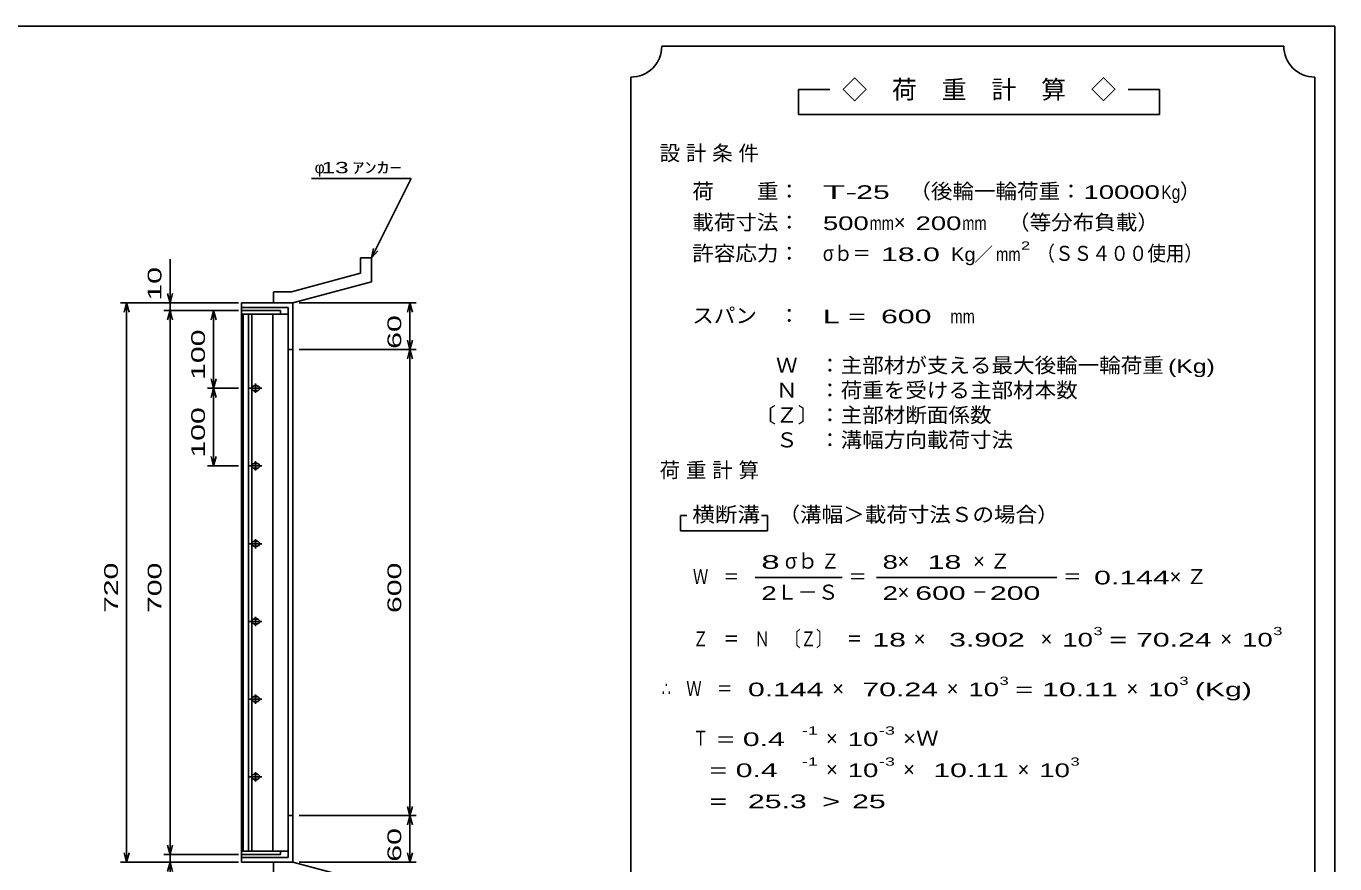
# Model space of a CAD drawing. Units: millimetres, scale not verified. Extents: x -1456 to 1379, y -1028 to 847.
# Drawn here: x -304 to 1379, y -231 to 847 of the extents above; entities that cross this region are included whole.
import ezdxf
from ezdxf.enums import TextEntityAlignment as Align

# ---------------------------------------------------------------- set-up
doc = ezdxf.new("R2010")
doc.units = ezdxf.units.MM
doc.header["$LTSCALE"] = 8
for name, color, linetype, lineweight in [('0_2', 150, 'Continuous', 25), ('16', 3, 'Continuous', 25), ('19', 6, 'Continuous', 25), ('22', 4, 'Continuous', 25)]:
    doc.layers.add(name, color=color, linetype=linetype, lineweight=lineweight)
doc.styles.add('ベクトル', font='')
doc.styles.get('ベクトル').set_extended_font_data('ベクトル')

msp = doc.modelspace()

# ---------------------------------------------------------------- linework, layer by layer
at = {"layer": '0_2'}
for p, q in [((-1388.8, 847.2), (1379.2, 847.2)), ((1379.2, 847.2), (1379.2, -912.8))]:
    msp.add_line(p, q, dxfattribs=at)
at = {"layer": '16'}
for p, q in [((23.2, 481.2), (-26.8, 481.2)), ((-26.8, 481.2), (-26.8, 476.7)), ((-26.8, 476.7), (23.2, 476.7)), ((-26.8, 476.7), (-26.8, -214.3)), ((33.2, 476.7), (-26.8, 476.7)), ((-24.8, 476.7), (-24.8, -214.3)), ((-17.8, -214.3), (-17.8, 476.7)), ((-13.8, 476.7), (-13.8, -214.3)), ((13.2, -214.3), (13.2, 476.7)), ((23.2, 476.7), (23.2, 481.2)), ((33.2, -214.3), (33.2, 476.7)), ((-8.8, 387.2), (-8.8, 375.2)), ((-16.8, 381.2), (-0.8, 381.2)), ((-6.8, 384.2), (-10.8, 384.2)), ((-10.8, 378.2), (-6.8, 378.2)), ((-8.8, 287.2), (-8.8, 275.2)), ((-16.8, 281.2), (-0.8, 281.2)), ((-6.8, 284.2), (-10.8, 284.2)), ((-10.8, 278.2), (-6.8, 278.2)), ((-8.8, 187.2), (-8.8, 175.2)), ((-16.8, 181.2), (-0.8, 181.2)), ((-6.8, 184.2), (-10.8, 184.2)), ((-10.8, 178.2), (-6.8, 178.2)), ((-6.8, 84.2), (-10.8, 84.2)), ((-8.8, 87.2), (-8.8, 75.2)), ((-16.8, 81.2), (-0.8, 81.2)), ((-10.8, 78.2), (-6.8, 78.2)), ((-6.8, -15.8), (-10.8, -15.8)), ((-8.8, -12.8), (-8.8, -24.8)), ((-16.8, -18.8), (-0.8, -18.8)), ((-10.8, -21.8), (-6.8, -21.8)), ((-6.8, -115.8), (-10.8, -115.8)), ((-8.8, -112.8), (-8.8, -124.8)), ((-16.8, -118.8), (-0.8, -118.8)), ((-10.8, -121.8), (-6.8, -121.8)), ((-26.8, -214.3), (23.2, -214.3)), ((-26.8, -218.8), (-26.8, -214.3)), ((-26.8, -214.3), (33.2, -214.3)), ((23.2, -218.8), (-26.8, -218.8)), ((23.2, -214.3), (23.2, -218.8))]:
    msp.add_line(p, q, dxfattribs=at)
for centre, radius, start, end in [((-10.8, 381.2), 3, 90, 270), ((-8.8, 381.2), 4, 46.6, 133.4), ((-8.8, 381.2), 4, 226.6, 313.4), ((-6.8, 381.2), 3, 270, 90), ((-10.8, 281.2), 3, 90, 270), ((-8.8, 281.2), 4, 46.6, 133.4), ((-8.8, 281.2), 4, 226.6, 313.4), ((-6.8, 281.2), 3, 270, 90), ((-8.8, 181.2), 4, 46.6, 133.4), ((-10.8, 181.2), 3, 90, 270), ((-8.8, 181.2), 4, 226.6, 313.4), ((-6.8, 181.2), 3, 270, 90), ((-10.8, 81.2), 3, 90, 270), ((-8.8, 81.2), 4, 46.6, 133.4), ((-6.8, 81.2), 3, 270, 90), ((-8.8, 81.2), 4, 226.6, 313.4), ((-10.8, -18.8), 3, 90, 270), ((-8.8, -18.8), 4, 46.6, 133.4), ((-6.8, -18.8), 3, 270, 90), ((-8.8, -18.8), 4, 226.6, 313.4), ((-10.8, -118.8), 3, 90, 270), ((-8.8, -118.8), 4, 46.6, 133.4), ((-6.8, -118.8), 3, 270, 90), ((-8.8, -118.8), 4, 226.6, 313.4)]:
    msp.add_arc(centre, radius, start, end, dxfattribs=at)
at = {"layer": '19'}
for p, q in [((126.2, 549.2), (140.2, 549.2)), ((126.2, 529.2), (126.2, 549.2)), ((140.2, 518.2), (140.2, 549.2)), ((126.2, 529.2), (37.2, 505.2)), ((14.2, 505.2), (37.2, 505.2)), ((14.2, 491.2), (14.2, 505.2)), ((39.2, 491.2), (140.2, 518.2)), ((-26.8, 481.2), (-26.8, 491.2)), ((-26.8, 491.2), (38.2, 491.2)), ((14.2, 491.2), (39.2, 491.2)), ((38.2, 491.2), (39.2, 490.2)), ((39.2, 490.2), (39.2, -227.8)), ((33.2, 485.2), (-26.8, 485.2)), ((33.2, -222.8), (33.2, 485.2)), ((39.2, 431.2), (33.2, 431.2)), ((39.2, -168.8), (33.2, -168.8)), ((-26.8, -228.8), (-26.8, -218.8)), ((-26.8, -222.8), (33.2, -222.8)), ((38.2, -228.8), (-26.8, -228.8)), ((14.2, -228.8), (39.2, -228.8)), ((14.2, -242.8), (14.2, -228.8)), ((39.2, -227.8), (38.2, -228.8)), ((140.2, -255.8), (39.2, -228.8))]:
    msp.add_line(p, q, dxfattribs=at)
at = {"layer": '22'}
for p, q in [((1313.6, 821.6), (513.6, 821.6)), ((473.6, 781.6), (473.6, -458.4)), ((1353.6, -458.4), (1353.6, 781.6)), ((729.6, 765.6), (689.6, 765.6)), ((689.6, 765.6), (689.6, 733.6)), ((1153.6, 765.6), (1113.6, 765.6)), ((1153.6, 733.6), (1153.6, 765.6)), ((689.6, 733.6), (1153.6, 733.6)), ((63.2, 651.2), (191.2, 651.2)), ((140.2, 549.2), (191.2, 651.2)), ((140.2, 549.2), (142.6, 560.88)), ((140.2, 549.2), (148.2, 558)), ((-118.8, 491.2), (-118.8, 547.2)), ((-182.8, 491.2), (-30.8, 491.2)), ((-178, 479.2), (-174.8, 491.2)), ((-171.6, 479.2), (-174.8, 491.2)), ((-174.8, -228.8), (-174.8, 491.2)), ((-30.8, 491.2), (-126.8, 491.2)), ((-118.8, 491.2), (-122, 503.2)), ((-115.6, 503.2), (-118.8, 491.2)), ((-118.8, 491.2), (-118.8, 481.2)), ((47.2, 491.2), (197.6, 491.2)), ((186.4, 479.2), (189.6, 491.2)), ((192.8, 479.2), (189.6, 491.2)), ((189.6, 431.2), (189.6, 491.2)), ((-126.8, 481.2), (-30.8, 481.2)), ((-122, 469.2), (-118.8, 481.2)), ((-115.6, 469.2), (-118.8, 481.2)), ((-118.8, -218.8), (-118.8, 481.2)), ((-30.8, 481.2), (-70.8, 481.2)), ((-62.8, 481.2), (-66, 469.2)), ((-59.6, 469.2), (-62.8, 481.2)), ((-62.8, 481.2), (-62.8, 381.2)), ((189.6, 431.2), (186.4, 443.2)), ((189.6, 431.2), (192.8, 443.2)), ((47.2, 431.2), (197.6, 431.2)), ((186.4, 419.2), (189.6, 431.2)), ((192.8, 419.2), (189.6, 431.2)), ((189.6, -168.8), (189.6, 431.2)), ((-62.8, 381.2), (-66, 393.2)), ((-59.6, 393.2), (-62.8, 381.2)), ((-70.8, 381.2), (-30.8, 381.2)), ((-62.8, 381.2), (-66, 369.2)), ((-59.6, 369.2), (-62.8, 381.2)), ((-62.8, 381.2), (-62.8, 281.2)), ((-62.8, 281.2), (-66, 293.2)), ((-59.6, 293.2), (-62.8, 281.2)), ((-70.8, 281.2), (-30.8, 281.2)), ((545.6, 217.6), (537.6, 217.6)), ((537.6, 217.6), (537.6, 197.6)), ((649.6, 217.6), (641.6, 217.6)), ((649.6, 197.6), (649.6, 217.6)), ((537.6, 197.6), (649.6, 197.6)), ((633.6, 137.6), (745.6, 137.6)), ((789.6, 137.6), (1021.6, 137.6)), ((189.6, -168.8), (186.4, -156.8)), ((189.6, -168.8), (192.8, -156.8)), ((47.2, -168.8), (197.6, -168.8)), ((186.4, -180.8), (189.6, -168.8)), ((192.8, -180.8), (189.6, -168.8)), ((189.6, -228.8), (189.6, -168.8)), ((-174.8, -228.8), (-178, -216.8)), ((-174.8, -228.8), (-171.6, -216.8)), ((-126.8, -218.8), (-30.8, -218.8)), ((-118.8, -218.8), (-122, -206.8)), ((-118.8, -218.8), (-115.6, -206.8)), ((-118.8, -228.8), (-118.8, -218.8)), ((189.6, -228.8), (186.4, -216.8)), ((189.6, -228.8), (192.8, -216.8)), ((-182.8, -228.8), (-30.8, -228.8)), ((-126.8, -228.8), (-30.8, -228.8)), ((-122, -240.8), (-118.8, -228.8)), ((-115.6, -240.8), (-118.8, -228.8)), ((-118.8, -284.8), (-118.8, -228.8)), ((47.2, -228.8), (197.6, -228.8))]:
    msp.add_line(p, q, dxfattribs=at)
for centre, start, end in [((473.6, 821.6), 270, 0), ((1353.6, 821.6), 180, 270)]:
    msp.add_arc(centre, 40, start, end, dxfattribs=at)

# ---------------------------------------------------------------- texts
at = {"layer": '22', "color": 2, "style": 'ベクトル'}
for s, height, p in [('◇\u3000荷\u3000重\u3000計\u3000算\u3000◇', 23.46, (745.6, 765.6)), ('φ', 14.66, (67.2, 665.2)), ('）', 19.35, (1180, 634.8)), ('×', 19.35, (812, 594.8)), ('／', 17.6, (915.6, 553.6)), ('σｂ', 19.35, (672, 158.8)), ('×', 19.35, (816.8, 158.8)), ('Ｌ－Ｓ', 19.35, (661.6, 118.8)), ('×', 19.35, (816.8, 118.8)), ('×', 19.35, (837.6, 58.8)), ('×', 19.35, (1000.8, 58.8)), ('×', 19.35, (1232, 58.8)), ('×', 19.35, (732.8, -5.2)), ('×', 19.35, (880, -5.2)), ('×', 19.35, (1111.2, -5.2)), ('×', 19.35, (724.8, -69.2)), ('×', 19.35, (724.8, -109.2)), ('×', 19.35, (824, -109.2)), ('×', 19.35, (971.2, -109.2))]:
    msp.add_text(s, height=height, dxfattribs=at).set_placement(p, align=Align.MIDDLE_LEFT)
for s, height, width, p in [(' 13 ', 14.66, 1.6, (67.2, 665.2)), ('ｱﾝｶｰ', 14.66, 1.6, (115.2, 665.2)), ('荷\u3000\u3000重：\u3000', 19.35, 1.05, (552.8, 634.8)), ('T-', 17.6, 2, (720.8, 633.6)), (' 25 ', 17.6, 1.65, (752.8, 633.6)), ('（後輪一輪荷重：', 19.35, 1.05, (832, 634.8)), ('10000', 17.6, 1.5, (1056, 633.6)), ('Kg', 17.6, 0.85, (1156, 633.6)), ('載荷寸法：\u3000', 19.35, 1.05, (552.8, 594.8)), ('\u3000（等分布負載）', 19.35, 1.05, (931.2, 594.8)), ('500', 17.6, 1.5, (720.8, 593.6)), ('mm', 17.6, 0.8, (780.8, 593.6)), ('200', 17.6, 1.5, (840, 593.6)), ('mm', 17.6, 0.8, (900, 593.6)), ('許容応力：\u3000', 19.35, 1.05, (552.8, 554.8)), ('σｂ＝', 19.35, 0.9, (720.8, 554.8)), (' 18.0', 17.6, 1.65, (784.8, 553.6)), ('Kg', 17.6, 1.1, (885.6, 553.6)), ('mm', 17.6, 0.8, (943.6, 553.6)), ('2', 10.56, 1.5, (975.6, 564.8)), ('（ＳＳ４００使用）', 19.35, 0.9, (995.6, 554.8)), ('スパン\u3000：\u3000', 19.35, 1.05, (552.8, 474.8)), ('L = ', 17.6, 1.65, (720.8, 473.6)), (' 600 ', 17.6, 1.65, (784.8, 473.6)), ('mm', 17.6, 0.8, (884.8, 473.6)), ('\u3000Ｗ\u3000：主部材が支える最大後輪一輪荷重', 19.35, 1.05, (632.8, 410.8)), ('(Kg)', 17.6, 1.35, (1164.8, 409.6)), ('\u3000Ｎ\u3000：荷重を受ける主部材本数', 19.35, 1.05, (632.8, 378.8)), ('〔Ｚ〕：主部材断面係数', 19.35, 1.05, (632.8, 346.8)), ('\u3000Ｓ\u3000：溝幅方向載荷寸法', 19.35, 1.05, (632.8, 314.8)), ('横断溝', 19.35, 1.1, (552.8, 218.8)), ('\u3000（溝幅＞載荷寸法Ｓの場合）', 19.35, 1.05, (636, 218.8)), ('Ｚ', 19.35, 0.9, (718.4, 158.8)), ('8', 17.6, 1.8, (641.6, 157.6)), ('8', 17.6, 1.5, (797.6, 157.6)), (' 18 ', 17.6, 1.65, (844.8, 157.6)), ('Ｗ\u3000＝', 19.35, 0.75, (553.6, 138.8)), ('＝', 19.35, 0.9, (753.6, 138.8)), ('＝', 19.35, 0.9, (1029.6, 138.8)), ('0.144', 17.6, 1.65, (1069.6, 137.6)), ('2', 17.6, 1.5, (641.6, 117.6)), ('2', 17.6, 1.5, (797.6, 117.6)), (' 600 ', 17.6, 1.65, (828.8, 117.6)), ('－', 19.35, 0.75, (912.8, 118.8)), (' 200 ', 17.6, 1.65, (924.8, 117.6)), ('Ｚ\u3000＝\u3000Ｎ\u3000〔Ｚ〕\u3000＝', 19.35, 0.75, (553.6, 58.8)), ('3', 10.56, 1.5, (1068.8, 68.8)), ('3', 10.56, 1.5, (1300, 68.8)), (' 18 ', 17.6, 1.65, (773.6, 57.6)), ('  3.902', 17.6, 1.65, (861.6, 57.6)), ('10', 17.6, 1.5, (1028.8, 57.6)), ('=', 17.6, 1.7, (1088.8, 57.6)), (' 70.24', 17.6, 1.65, (1112.8, 57.6)), ('10', 17.6, 1.5, (1260, 57.6)), ('∴\u3000Ｗ\u3000＝', 19.35, 0.75, (513.6, -5.2)), (' 0.144', 17.6, 1.65, (613.6, -6.4)), (' 70.24', 17.6, 1.65, (760.8, -6.4)), ('10', 17.6, 1.5, (908, -6.4)), ('3', 10.56, 1.5, (948, 4.8)), (' 10.11', 17.6, 1.65, (992, -6.4)), ('10', 17.6, 1.5, (1139.2, -6.4)), ('3', 10.56, 1.5, (1179.2, 4.8)), ('(Kg)', 17.6, 1.65, (1199.2, -6.4)), ('=', 17.6, 1.7, (968, -6.4)), ('Ｔ', 19.35, 0.75, (553.6, -69.2)), (' = 0.4', 17.6, 1.65, (573.6, -70.4)), ('-1', 10.56, 1.65, (693.6, -59.2)), ('10', 17.6, 1.5, (752.8, -70.4)), ('-3', 10.56, 1.65, (792.8, -59.2)), ('×Ｗ', 19.35, 1.1, (824, -69.2)), ('-1', 10.56, 1.65, (693.6, -99.2)), ('-3', 10.56, 1.65, (792.8, -99.2)), ('3', 10.56, 1.5, (1039.2, -99.2)), ('  = 0.4', 17.6, 1.65, (553.6, -110.4)), ('10', 17.6, 1.5, (752.8, -110.4)), (' 10.11', 17.6, 1.65, (852, -110.4)), ('10', 17.6, 1.5, (999.2, -110.4)), ('  =', 17.6, 1.65, (553.6, -150.4)), (' 25.3', 17.6, 1.65, (613.6, -150.4)), ('>', 17.6, 1.7, (719.6, -150.4)), (' 25 ', 17.6, 1.65, (747.6, -150.4))]:
    msp.add_text(s, height=height, dxfattribs=dict(at, width=width)).set_placement(p, align=Align.MIDDLE_LEFT)
at = {"layer": '22', "color": 2, "style": 'ベクトル', "width": 1.65}
for s, p in [(' 10 ', (-138.8, 483.2)), (' 60 ', (169.6, 421.2)), (' 100 ', (-82.8, 381.2)), (' 100 ', (-82.8, 281.2)), (' 720 ', (-194.8, 81.2)), (' 700 ', (-138.8, 81.2)), (' 600 ', (169.6, 81.2)), (' 60 ', (169.6, -238.8))]:
    msp.add_text(s, height=17.6, rotation=90, dxfattribs=at).set_placement(p, align=Align.MIDDLE_LEFT)
at = {"layer": '22', "color": 2, "char_height": 19.35, "attachment_point": 4, "style": 'ベクトル'}
for s, insert in [('\\T1.28;設計条件', (510.8, 682.8)), ('\\T1.28;荷重計算', (510.8, 274.8)), ('\\T1.42;×Ｚ', (914, 158.8)), ('\\T1.42;×Ｚ', (1166.8, 138.8))]:
    msp.add_mtext(s, dxfattribs=dict(at, insert=insert))

doc.saveas('drawing.dxf')
